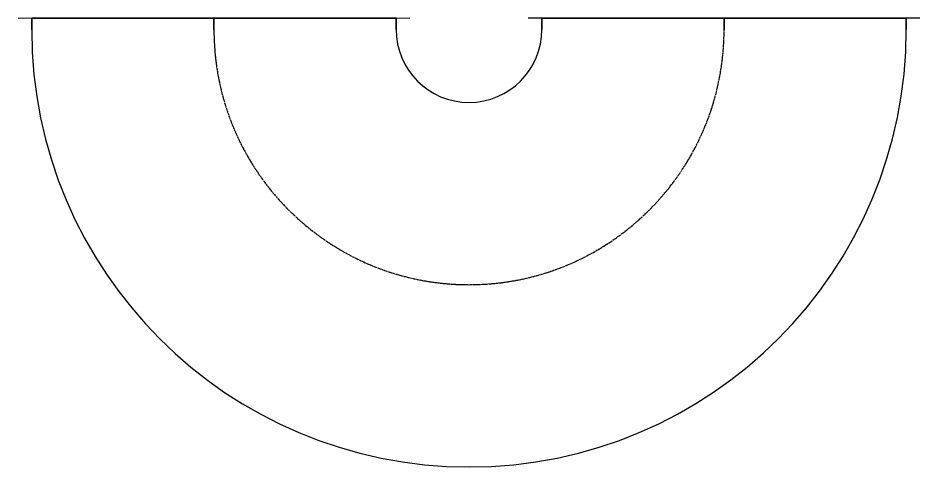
# Model space of a CAD drawing. Extents: x -20827274 to 1300756471, y -549375 to 3431892.
# Drawn here: x -89784 to -85824, y 3429922 to 3431892 of the extents above; entities that cross this region are included whole.
import ezdxf

# ---------------------------------------------------------------- set-up
doc = ezdxf.new("R2010")
doc.units = 0
doc.header["$LTSCALE"] = 10
doc.linetypes.add('CENTER2', pattern=[1.125, 0.75, -0.125, 0.125, -0.125])
for name, color, linetype in [('DUCT-排烟中心线', 5, 'CENTER2'), ('DUCT-排烟法兰', 4, 'Continuous'), ('DUCT-排烟管', 2, 'Continuous'), ('DUCT-排烟管端线', 4, 'Continuous')]:
    doc.layers.add(name, color=color, linetype=linetype)

msp = doc.modelspace()

# ---------------------------------------------------------------- linework, layer by layer
at = {"layer": 'DUCT-排烟中心线'}
for p, q in [((-88923.7, 3431891.2), (-88923.7, 3431891.4)), ((-88923.7, 3431891.2), (-88923.7, 3431841.2)), ((-88923.7, 3431841.2), (-88923.7, 3431891.2)), ((-86683.7, 3431892.1), (-86683.7, 3431891.9)), ((-86683.7, 3431841.9), (-86683.7, 3431891.9)), ((-86683.7, 3431891.9), (-86683.7, 3431841.9))]:
    msp.add_line(p, q, dxfattribs=at)
for end in [0, 360]:
    msp.add_arc((-87803.7, 3431841.9), 1120, 180.0351, end, dxfattribs=at)
at = {"layer": 'DUCT-排烟法兰'}
for p, q in [((-88063.7, 3431891.8), (-89783.7, 3431890.8)), ((-88063.7, 3431891.8), (-89783.7, 3431890.8)), ((-85823.7, 3431892), (-87543.7, 3431892)), ((-85823.7, 3431892), (-87543.7, 3431892))]:
    msp.add_line(p, q, dxfattribs=at)
at = {"layer": 'DUCT-排烟法兰', "color": 18, "true_color": 0x000000}
for p in [(-88923.7, 3431891.4, 500), (-88923.7, 3431891.4, 500), (-88923.7, 3431891.2, 500), (-88923.7, 3431891.2, 500), (-86683.7, 3431892.1, 500), (-86683.7, 3431892.1, 500), (-86683.7, 3431891.9, 500), (-86683.7, 3431891.9, 500)]:
    msp.add_point(p, dxfattribs=at)
at = {"layer": 'DUCT-排烟管'}
for p, q in [((-88123.7, 3431891.9), (-89723.7, 3431890.9)), ((-89723.7, 3431890.7), (-88123.7, 3431891.7)), ((-89723.7, 3431890.9), (-89723.7, 3431890.7)), ((-89723.7, 3431890.7), (-89723.7, 3431840.7)), ((-89723.7, 3431840.7), (-89723.7, 3431890.7)), ((-88123.7, 3431891.7), (-88123.7, 3431891.9)), ((-88123.7, 3431841.7), (-88123.7, 3431891.7)), ((-88123.7, 3431891.7), (-88123.7, 3431841.7)), ((-87483.7, 3431892.1), (-87483.7, 3431891.9)), ((-85883.7, 3431892.1), (-87483.7, 3431892.1)), ((-87483.7, 3431891.9), (-87483.7, 3431841.9)), ((-87483.7, 3431891.9), (-85883.7, 3431891.9)), ((-87483.7, 3431841.9), (-87483.7, 3431891.9)), ((-85883.7, 3431891.9), (-85883.7, 3431892.1)), ((-85883.7, 3431841.9), (-85883.7, 3431891.9)), ((-85883.7, 3431891.9), (-85883.7, 3431841.9))]:
    msp.add_line(p, q, dxfattribs=at)
for radius, end in [(1920, 0), (1920, 360), (320, 0), (320, 360)]:
    msp.add_arc((-87803.7, 3431841.9), radius, 180.0351, end, dxfattribs=at)
at = {"layer": 'DUCT-排烟管', "color": 18, "true_color": 0x000000}
for p in [(-88923.7, 3431891.2, 500), (-88923.7, 3431891.2, 500), (-86683.7, 3431891.9, 500), (-86683.7, 3431891.9, 500)]:
    msp.add_point(p, dxfattribs=at)
at = {"layer": 'DUCT-排烟管端线'}
for p, q in [((-89723.7, 3431890.7), (-88123.7, 3431891.7)), ((-89723.7, 3431890.7), (-88123.7, 3431891.7)), ((-85883.7, 3431891.9), (-87483.7, 3431891.9)), ((-85883.7, 3431891.9), (-87483.7, 3431891.9))]:
    msp.add_line(p, q, dxfattribs=at)

doc.saveas('drawing.dxf')
